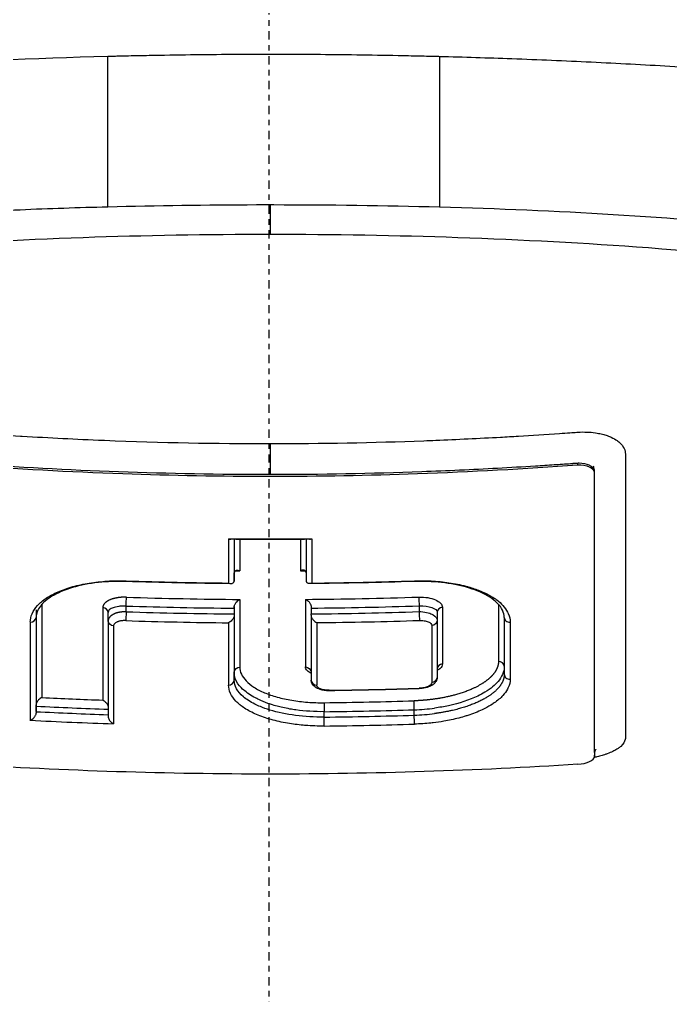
# Model space of a CAD drawing. Header units: millimetres. Extents: x 0 to 4378, y 0 to 2376.
# Drawn here: x 772.7 to 784.48, y 1539.32 to 1556.97 of the extents above; entities that cross this region are included whole.
import ezdxf

# ---------------------------------------------------------------- set-up
doc = ezdxf.new("R2010")
doc.units = ezdxf.units.MM
doc.header["$LTSCALE"] = 0.2
doc.linetypes.add('CENTER2', pattern=[1.125, 0.75, -0.125, 0.125, -0.125])
doc.layers.add('02_Center Line', color=1, linetype='CENTER2')

# ---------------------------------------------------------------- blocks, each defined once
blk = doc.blocks.new('Blk$A22R2-0W24F')
for p, q in [((0.023, 950.825), (0.022, 951.364)), ((-1.901, 947.069), (-1.901, 947.069)), ((-0.909, 947.049), (-0.909, 947.049)), ((5.578, 946.693), (5.578, 946.66)), ((-1.901, 946.513), (-1.901, 946.513)), ((-0.909, 946.494), (-0.909, 946.494)), ((0.948, 946.495), (0.948, 946.495)), ((5.878, 946.55), (5.878, 946.523)), ((-0.633, 944.561), (-0.633, 944.707)), ((-2.912, 943.992), (-2.912, 943.992)), ((-2.912, 943.838), (-2.912, 943.992)), ((-2.587, 944.004), (-2.587, 944.108)), ((-0.633, 944.068), (-0.633, 943.965)), ((0.758, 944.069), (0.758, 943.965)), ((2.712, 944.111), (2.712, 944.007)), ((3.037, 943.996), (3.037, 943.842)), ((-2.912, 943.838), (-2.912, 943.838)), ((-1.901, 943.825), (-1.901, 943.825)), ((-0.909, 943.808), (-0.909, 943.808)), ((1.94, 943.826), (1.94, 943.826)), ((-0.633, 942.767), (-0.633, 942.915)), ((3.037, 942.971), (3.037, 942.815)), ((2.941, 942.9), (2.941, 942.9)), ((4.251, 942.875), (4.251, 942.875)), ((-4.214, 942.198), (-4.214, 942.297)), ((0.948, 942.359), (0.948, 942.359)), ((2.623, 942.134), (2.623, 942.233)), ((0.995, 942.1), (0.995, 942.198)), ((0.948, 941.938), (0.948, 941.938)), ((5.88, 941.413), (5.88, 941.385)), ((5.88, 941.385), (5.88, 941.413))]:
    blk.add_line(p, q)
for centre, major_axis, ratio, start_param, end_param in [((-2.956, 971.048), (0.021, -45.288), 0.00067, 1.120242, 1.185982), ((-0.747, 1016.701), (-0.016, 82.251), 0.000044, 2.621604, 2.641578), ((0.012, 1011.588), (71.394, 0.022), 0.928188, 4.701668, 4.722732), ((-0.636, 1016.672), (-0.007, 82.117), 0.000087, 2.623968, 2.642798), ((-0.636, 1016.675), (-0.007, 81.921), 0.000087, 2.628261, 2.643538), ((-0.528, 1016.655), (-0.001, 81.799), 0.000117, 2.630442, 2.644811), ((0.559, 1016.658), (0.013, -81.802), 0.000059, 5.772023, 5.786389), ((0.666, 1016.676), (0.007, -82.122), 0.000086, 5.76554, 5.784369), ((0.776, 1016.706), (-0.001, -82.256), 0.000125, 5.76312, 5.783091), ((0.005, 1013.313), (73.954, 0.022), 0.927199, 4.719735, 4.720805), ((0.021, 1013.297), (74.104, 0.022), 0.928112, 4.676888, 4.701923), ((0.002, 1013.296), (74.104, 0.023), 0.928113, 4.722468, 4.747504), ((0.017, 1013.84), (75.101, 0.023), 0.926941, 4.67749, 4.704785), ((-0.531, 1016.053), (-0.003, 81.117), 0.000104, 2.65831, 2.6918), ((0.005, 1013.885), (75.149, 0.022), 0.926952, 4.720791, 4.748071), ((0.648, 1016.047), (-0.013, 81.109), 0.000064, 2.658324, 2.691818), ((-4.218, 1015.411), (-0.007, 80.439), 0.000087, 2.662148, 2.710787), ((-4.091, 1015.418), (0.014, 80.346), 0.000151, 2.662138, 2.709572), ((-2.992, 1015.637), (-0.012, -80.621), 0.00015, 5.804418, 5.85164), ((-2.588, 943.933), (0.0032, 0.0999), 0.01295, 0.785379, 2.659783), ((0.018, 1013.901), (75.297, 0.023), 0.927463, 4.677508, 4.70346), ((0.018, 1013.992), (-75.475, -0.023), 0.927855, 1.536002, 1.561893), ((-0.633, 944.189), (0, 0.135), 0.000428, 3.620475, 3.92724), ((-0.636, 1016.047), (-0.007, 81.21), 0.000087, 2.659545, 2.691808), ((0.004, 1013.938), (75.337, 0.023), 0.92746, 4.722114, 4.748054), ((0.758, 944.185), (0, 0.131), 0.000515, 2.333883, 2.64587), ((0.004, 1014.036), (75.523, 0.023), 0.927853, 4.722086, 4.747961), ((3.034, 1015.686), (0.007, -80.772), 0.000087, 5.804383, 5.832713), ((3.11, 1015.686), (0.027, -80.673), 0.000014, 5.804384, 5.832715), ((4.121, 1015.477), (0.028, -80.412), 0.000016, 5.803734, 5.832159), ((-4.344, 1015.372), (-0.027, 80.689), 0.000023, 2.661587, 2.711521), ((-4.218, 1015.387), (-0.007, 80.606), 0.000086, 2.661299, 2.70998), ((-2.915, 1015.674), (0.007, -80.967), 0.000087, 5.803698, 5.852256), ((0.019, 1014.046), (-75.665, -0.022), 0.928359, 1.536018, 1.560573), ((-0.743, 1016.038), (-0.013, 81.499), 0.000063, 2.660118, 2.690959), ((-0.633, 943.847), (0, 0.133), 0.000556, 0.49532, 0.804234), ((-0.636, 1016.044), (-0.007, 81.405), 0.000087, 2.658907, 2.690938), ((0.758, 943.848), (0, 0.133), 0.000518, 5.47927, 5.787399), ((0.755, 1016.036), (-0.007, 81.396), 0.000087, 2.658893, 2.690929), ((0.004, 1014.091), (75.713, 0.023), 0.928353, 4.723402, 4.747942), ((0.863, 1016.03), (0, 81.489), 0.000115, 2.660075, 2.69092), ((3.034, 1015.73), (0.007, -81.027), 0.000087, 5.803667, 5.831902), ((4.351, 943.903), (-0.1, 0), 0.886855, 0.000221, 1.627247), ((4.351, 943.903), (-0.1, 0), 0.886855, 6.282998, 6.283406), ((4.248, 1015.439), (0.007, -80.663), 0.000087, 5.802879, 5.831241), ((4.375, 1015.438), (-0.014, -80.762), 0.000154, 5.802875, 5.831238), ((-2.836, 1015.669), (0.024, -81.06), 0.000026, 5.803695, 5.853437), ((2.958, 1015.73), (-0.012, -81.126), 0.000157, 5.803665, 5.8319), ((4.351, 942.875), (-0.1, 0), 0.899601, 6.282987, 7.909126), ((0.006, 1015.209), (78.262, 0.024), 0.92806, 4.725892, 4.746718), ((1.084, 942.63), (-0.0007, 0.0538), 0.007279, 3.1416, 3.707697), ((1.084, 942.63), (-0.0007, 0.0538), 0.007279, 3.137068, 3.1416), ((2.712, 942.666), (-0.0019, 0.0536), 0.018702, 3.145343, 3.705065), ((0.039, 1016.175), (-79.623, -0.025), 0.927144, 1.518384, 1.532225), ((0.008, 1015.564), (-78.968, -0.024), 0.927082, 1.583004, 1.603591), ((0.039, 1016.196), (-79.789, -0.024), 0.927495, 1.517191, 1.53353), ((0.008, 1015.591), (-79.137, -0.024), 0.927495, 1.582996, 1.603575), ((2.619, 942.954), (-1.638, -0.061), 0.440155, 1.556907, 1.783573), ((0.038, 1016.283), (-80.099, -0.025), 0.928245, 1.516077, 1.534875), ((0.038, 1016.252), (-79.932, -0.023), 0.927776, 1.517302, 1.533613), ((0.008, 1015.663), (-79.293, -0.024), 0.927809, 1.582971, 1.603509), ((2.59, 942.748), (-1.548, -0.043), 0.397001, 1.581477, 1.822241), ((0.008, 1015.69), (-79.462, -0.024), 0.928215, 1.582963, 1.603494), ((5.58, 941.366), (-0.3, -0.023), 0.395354, 1.541057, 3.111853)]:
    blk.add_ellipse(centre, major_axis=major_axis, ratio=ratio, start_param=start_param, end_param=end_param)
for points, knots in [([(-31.264, 945.165), (-31.93, 945.875), (-32.252, 946.704), (-31.734, 947.657), (-31.699, 947.715), (-31.621, 947.836), (-31.58, 947.897), (-31.493, 948.015), (-31.447, 948.074), (-31.204, 948.365), (-30.96, 948.593), (-30.52, 948.93), (-30.36, 949.042), (-29.493, 949.605), (-28.6, 950.041), (-27.25, 950.555), (-26.972, 950.655), (-24.332, 951.558), (-21.296, 952.249), (-15.555, 953.131), (-13.178, 953.41), (-9.428, 953.726), (-8.152, 953.813), (-5.573, 953.956), (-4.248, 954.014), (-2.92, 954.048)], [1.087896, 1.087896, 1.087896, 1.087896, 1.428405, 1.428405, 1.450296, 1.450296, 1.471663, 1.471663, 1.492327, 1.492327, 1.574835, 1.574835, 1.616316, 1.616316, 1.784634, 1.784634, 1.826029, 1.826029, 2.164003, 2.164003, 2.373598, 2.373598, 2.479923, 2.479923, 2.586935, 2.586935, 2.586935, 2.586935]), ([(-2.92, 954.048), (-2.894, 954.049), (-2.863, 954.049), (-2.795, 954.051), (-2.764, 954.052), (-2.671, 954.054), (-2.608, 954.055), (-2.421, 954.06), (-2.297, 954.062), (-1.922, 954.069), (-1.672, 954.073), (-0.923, 954.083), (-0.421, 954.086), (0.582, 954.085), (1.083, 954.082), (1.833, 954.072), (2.083, 954.067), (2.457, 954.06), (2.582, 954.057), (2.769, 954.053), (2.831, 954.052), (2.925, 954.049), (2.956, 954.048), (3.023, 954.047), (3.055, 954.046), (3.08, 954.045)], [0.000006, 0.000006, 0.000006, 0.000006, 0.0077656, 0.0077656, 0.0144608, 0.0144608, 0.0278513, 0.0278513, 0.0546324, 0.0546324, 0.1081958, 0.1081958, 0.2151263, 0.2151263, 0.321952, 0.321952, 0.3753541, 0.3753541, 0.4020519, 0.4020519, 0.4154008, 0.4154008, 0.4220656, 0.4220656, 0.4297877, 0.4297877, 0.4297877, 0.4297877]), ([(3.08, 954.045), (3.518, 954.034), (3.954, 954.02), (4.387, 954.004), (4.869, 953.987), (5.347, 953.966), (5.823, 953.944), (6.3, 953.921), (6.775, 953.896), (7.245, 953.868), (7.717, 953.841), (8.186, 953.811), (8.652, 953.779), (9.583, 953.716), (10.502, 953.643), (11.407, 953.561), (12.157, 953.494), (12.899, 953.42), (13.63, 953.339), (13.777, 953.323), (13.922, 953.307), (14.067, 953.29), (14.94, 953.191), (15.789, 953.083), (16.614, 952.967), (17.444, 952.851), (18.249, 952.728), (19.028, 952.596), (19.808, 952.464), (20.563, 952.325), (21.29, 952.178), (21.727, 952.09), (22.153, 951.999), (22.57, 951.905), (22.846, 951.843), (23.116, 951.78), (23.381, 951.716), (24.05, 951.554), (24.684, 951.386), (25.282, 951.213), (25.883, 951.038), (26.448, 950.857), (26.976, 950.671), (27.504, 950.485), (27.995, 950.293), (28.448, 950.096), (28.599, 950.03), (28.745, 949.964), (28.888, 949.897), (29.605, 949.559), (30.197, 949.211), (30.669, 948.857), (30.956, 948.642), (31.198, 948.424), (31.394, 948.204), (31.444, 948.148), (31.49, 948.093), (31.534, 948.038), (31.545, 948.024), (31.555, 948.01), (31.566, 947.996), (31.577, 947.982), (31.587, 947.968), (31.597, 947.954), (31.618, 947.927), (31.638, 947.899), (31.657, 947.871), (31.676, 947.843), (31.695, 947.815), (31.713, 947.787), (31.731, 947.759), (31.748, 947.731), (31.765, 947.703), (31.781, 947.675), (31.797, 947.647), (31.813, 947.619), (31.828, 947.591), (31.842, 947.563), (31.855, 947.534)], [0, 0, 0, 0, 0.0296065, 0.0296065, 0.0296065, 0.0625552, 0.0625552, 0.0625552, 0.0956223, 0.0956223, 0.0956223, 0.1287583, 0.1287583, 0.1287583, 0.1950345, 0.1950345, 0.1950345, 0.25, 0.25, 0.25, 0.2609996, 0.2609996, 0.2609996, 0.3271356, 0.3271356, 0.3271356, 0.3936018, 0.3936018, 0.3936018, 0.4600955, 0.4600955, 0.4600955, 0.5, 0.5, 0.5, 0.5264171, 0.5264171, 0.5264171, 0.593228, 0.593228, 0.593228, 0.6604161, 0.6604161, 0.6604161, 0.7276097, 0.7276097, 0.7276097, 0.75, 0.75, 0.75, 0.8628411, 0.8628411, 0.8628411, 0.9313886, 0.9313886, 0.9313886, 0.9485533, 0.9485533, 0.9485533, 0.9528443, 0.9528443, 0.9528443, 0.957135, 0.957135, 0.957135, 0.9657149, 0.9657149, 0.9657149, 0.9742923, 0.9742923, 0.9742923, 0.9828662, 0.9828662, 0.9828662, 0.9914358, 0.9914358, 0.9914358, 0.999992, 0.999992, 0.999992, 0.999992]), ([(-20.562, 937.393), (-21.148, 937.581), (-21.706, 937.777), (-22.753, 938.183), (-23.245, 938.394), (-24.619, 939.044), (-25.4, 939.502), (-26.454, 940.294), (-26.81, 940.618), (-27.173, 941.036), (-27.245, 941.126), (-27.344, 941.258), (-27.377, 941.303), (-27.558, 941.566), (-27.677, 941.786), (-27.814, 942.123), (-27.855, 942.243), (-27.919, 942.495), (-27.942, 942.625), (-27.968, 942.891), (-27.971, 943.027), (-27.954, 943.304), (-27.934, 943.443), (-27.872, 943.72), (-27.83, 943.858), (-27.564, 944.558), (-27.169, 945.105), (-26.47, 945.76), (-26.326, 945.885), (-25.853, 946.266), (-25.493, 946.519), (-24.691, 947.012), (-24.25, 947.253), (-23.534, 947.602), (-23.289, 947.715), (-22.782, 947.937), (-22.52, 948.046), (-21.984, 948.258), (-21.706, 948.363), (-21.132, 948.568), (-20.83, 948.671), (-20.39, 948.813), (-20.247, 948.859), (-17.837, 949.605), (-15.176, 950.176), (-11.882, 950.639), (-11.513, 950.688), (-10.487, 950.816), (-9.823, 950.889), (-8.146, 951.052), (-7.119, 951.132), (-5.556, 951.225), (-5.032, 951.251), (-3.979, 951.296), (-3.451, 951.313), (-2.919, 951.327)], [0.00002, 0.00002, 0.00002, 0.00002, 0.259158, 0.259158, 0.518708, 0.518708, 1.038075, 1.038075, 1.384705, 1.384705, 1.477831, 1.477831, 1.526561, 1.526561, 1.759973, 1.759973, 1.890971, 1.890971, 2.029156, 2.029156, 2.171186, 2.171186, 2.316283, 2.316283, 2.460898, 2.460898, 3.049329, 3.049329, 3.189055, 3.189055, 3.478614, 3.478614, 3.769885, 3.769885, 3.913253, 3.913253, 4.056001, 4.056001, 4.19686, 4.19686, 4.341119, 4.341119, 4.411312, 4.411312, 5.498875, 5.498875, 5.634552, 5.634552, 5.872375, 5.872375, 6.229939, 6.229939, 6.408513, 6.408513, 6.587137, 6.587137, 6.587137, 6.587137]), ([(-2.919, 951.327), (-2.027, 951.35), (-1.128, 951.362), (-0.231, 951.364), (-0.146, 951.364), (-0.062, 951.364), (0.022, 951.364)], [0.0000006, 0.0000006, 0.0000006, 0.0000006, 0.914072, 0.914072, 0.914072, 1, 1, 1, 1]), ([(0.022, 951.364), (0.042, 951.364), (0.062, 951.364), (0.081, 951.364), (1.083, 951.364), (2.085, 951.351), (3.081, 951.324)], [0, 0, 0, 0, 0.0191249, 0.0191249, 0.0191249, 0.9999979, 0.9999979, 0.9999979, 0.9999979]), ([(3.081, 951.324), (4.139, 951.296), (5.186, 951.251), (7.258, 951.125), (8.279, 951.045), (9.946, 950.881), (10.606, 950.808), (11.625, 950.68), (11.992, 950.631), (15.265, 950.167), (17.909, 949.598), (20.305, 948.854), (20.447, 948.809), (20.885, 948.667), (21.189, 948.563), (21.765, 948.357), (22.044, 948.252), (22.578, 948.04), (22.839, 947.931), (23.346, 947.708), (23.591, 947.595), (24.305, 947.246), (24.746, 947.004), (25.545, 946.51), (25.905, 946.258), (26.376, 945.876), (26.52, 945.751), (27.215, 945.095), (27.608, 944.547), (27.87, 943.848), (27.911, 943.709), (27.971, 943.433), (27.991, 943.293), (28.006, 943.017), (28.002, 942.88), (27.975, 942.615), (27.951, 942.486), (27.902, 942.297), (27.884, 942.236), (27.824, 942.058), (27.775, 941.94), (27.668, 941.718), (27.611, 941.614), (27.311, 941.131), (26.985, 940.755), (26.254, 940.109), (25.892, 939.838), (24.871, 939.176), (24.152, 938.793), (22.926, 938.246), (22.494, 938.069), (21.583, 937.725), (21.103, 937.558), (20.601, 937.397)], [0.000005, 0.000005, 0.000005, 0.000005, 0.319511, 0.319511, 0.639479, 0.639479, 0.852403, 0.852403, 0.973891, 0.973891, 1.947625, 1.947625, 2.010365, 2.010365, 2.139691, 2.139691, 2.265575, 2.265575, 2.393345, 2.393345, 2.521559, 2.521559, 2.781941, 2.781941, 3.041001, 3.041001, 3.166048, 3.166048, 3.692233, 3.692233, 3.821507, 3.821507, 3.951206, 3.951206, 4.07808, 4.07808, 4.201324, 4.201324, 4.258471, 4.258471, 4.368502, 4.368502, 4.468635, 4.468635, 4.831764, 4.831764, 5.102761, 5.102761, 5.508805, 5.508805, 5.711646, 5.711646, 5.914059, 5.914059, 5.914059, 5.914059]), ([(0.023, 950.825), (-1.115, 950.825), (-2.262, 950.805), (-4.52, 950.727), (-5.674, 950.665), (-8.113, 950.483), (-9.391, 950.355), (-13.438, 949.839), (-16.02, 949.329), (-20.755, 947.98), (-22.778, 947.122), (-25.5, 945.305), (-26.454, 944.257), (-26.692, 942.586), (-26.612, 942.089), (-26.017, 940.853), (-25.31, 940.128), (-22.906, 938.537), (-21.296, 937.909), (-20.233, 937.534)], [-3.557548, -3.557548, -3.557548, -3.557548, -3.349945, -3.349945, -3.131371, -3.131371, -2.88131, -2.88131, -2.314192, -2.314192, -1.681115, -1.681115, -1.111984, -1.111984, -0.864569, -0.864569, -0.492008, -0.492008, -0.000015, -0.000015, -0.000015, -0.000015]), ([(20.273, 937.538), (21.335, 937.913), (22.942, 938.54), (25.344, 940.131), (26.051, 940.854), (26.647, 942.09), (26.727, 942.586), (26.492, 944.256), (25.541, 945.304), (22.82, 947.121), (20.799, 947.979), (16.066, 949.329), (13.485, 949.839), (9.438, 950.356), (8.16, 950.483), (5.722, 950.666), (4.568, 950.727), (2.309, 950.805), (1.161, 950.825), (0.023, 950.825)], [-5.847616, -5.847616, -5.847616, -5.847616, -5.038817, -5.038817, -4.426364, -4.426364, -4.019655, -4.019655, -3.083823, -3.083823, -2.043533, -2.043533, -1.111663, -1.111663, -0.700523, -0.700523, -0.341482, -0.341482, 0, 0, 0, 0]), ([(-5.947, 947.223), (-5.889, 947.234), (-5.831, 947.242), (-5.772, 947.247), (-5.73, 947.251), (-5.665, 947.253), (-5.624, 947.252), (-5.608, 947.252), (-5.596, 947.252), (-5.59, 947.251), (-5.569, 947.251), (-5.527, 947.248), (-5.465, 947.244), (-5.412, 947.24), (-5.315, 947.233), (-5.248, 947.228), (-5.237, 947.228), (-5.226, 947.227), (-5.217, 947.226), (-4.974, 947.21), (-4.744, 947.195), (-4.497, 947.18), (-4.488, 947.18), (-4.479, 947.179), (-4.47, 947.179), (-3.964, 947.149), (-3.502, 947.126), (-2.994, 947.105), (-2.988, 947.105), (-2.982, 947.104), (-2.976, 947.104), (-1.944, 947.063), (-0.967, 947.043), (0.017, 947.044)], [0, 0, 0, 0, 0.03125, 0.03125, 0.03125, 0.053883, 0.053883, 0.053883, 0.0625, 0.0625, 0.0625, 0.09375, 0.09375, 0.09375, 0.120399, 0.120399, 0.120399, 0.125, 0.125, 0.125, 0.245614, 0.245614, 0.245614, 0.25, 0.25, 0.25, 0.497095, 0.497095, 0.497095, 0.5, 0.5, 0.5, 1, 1, 1, 1]), ([(0.017, 947.044), (0.933, 947.044), (1.89, 947.062), (2.794, 947.096), (2.866, 947.099), (2.938, 947.102), (3.011, 947.105), (3.397, 947.121), (3.798, 947.14), (4.181, 947.161), (4.29, 947.167), (4.398, 947.173), (4.506, 947.18), (4.751, 947.195), (4.997, 947.21), (5.252, 947.228), (5.314, 947.232), (5.376, 947.236), (5.439, 947.241), (5.481, 947.243), (5.524, 947.247), (5.566, 947.25), (5.586, 947.251), (5.606, 947.252), (5.625, 947.253), (5.735, 947.257), (5.839, 947.25), (5.934, 947.234), (5.95, 947.231), (5.966, 947.228), (5.982, 947.224)], [0, 0, 0, 0, 0.0625, 0.0625, 0.0625, 0.0674467, 0.0674467, 0.0674467, 0.09375, 0.09375, 0.09375, 0.1011986, 0.1011986, 0.1011986, 0.1181477, 0.1181477, 0.1181477, 0.1222453, 0.1222453, 0.1222453, 0.125, 0.125, 0.125, 0.1262746, 0.1262746, 0.1262746, 0.133446, 0.133446, 0.133446, 0.1346715, 0.1346715, 0.1346715, 0.1346715]), ([(5.982, 947.224), (5.982, 947.224), (5.982, 947.224), (5.982, 947.224), (5.997, 947.221), (6.013, 947.217), (6.028, 947.214), (6.043, 947.21), (6.057, 947.206), (6.072, 947.201), (6.101, 947.193), (6.128, 947.183), (6.154, 947.173), (6.166, 947.168), (6.176, 947.163), (6.187, 947.158), (6.226, 947.141), (6.261, 947.12), (6.292, 947.098), (6.312, 947.084), (6.33, 947.07), (6.346, 947.054), (6.357, 947.044), (6.366, 947.034), (6.375, 947.024), (6.379, 947.018), (6.384, 947.013), (6.388, 947.007), (6.411, 946.975), (6.429, 946.936), (6.436, 946.903), (6.438, 946.894), (6.439, 946.886), (6.44, 946.879)], [0.13467149, 0.13467149, 0.13467149, 0.13467149, 0.13467577, 0.13467577, 0.13467577, 0.13590742, 0.13590742, 0.13590742, 0.13713858, 0.13713858, 0.13713858, 0.13959007, 0.13959007, 0.13959007, 0.140625, 0.140625, 0.140625, 0.14441188, 0.14441188, 0.14441188, 0.14682819, 0.14682819, 0.14682819, 0.1484375, 0.1484375, 0.1484375, 0.1492622, 0.1492622, 0.1492622, 0.15366753, 0.15366753, 0.15366753, 0.15478892, 0.15478892, 0.15478892, 0.15478892]), ([(6.44, 946.879), (6.441, 946.87), (6.441, 946.861), (6.441, 946.855), (6.442, 946.84), (6.441, 946.818), (6.441, 946.793), (6.442, 946.758), (6.441, 946.717), (6.441, 946.683), (6.441, 946.681), (6.441, 946.679), (6.441, 946.677), (6.441, 946.619), (6.441, 946.559), (6.441, 946.501), (6.441, 946.489), (6.441, 946.477), (6.441, 946.465), (6.441, 946.361), (6.441, 946.249), (6.441, 946.153), (6.442, 945.977), (6.442, 945.796), (6.442, 945.612), (6.442, 945.574), (6.442, 945.535), (6.442, 945.496), (6.442, 945.384), (6.442, 945.271), (6.442, 945.156), (6.442, 945.042), (6.442, 944.906), (6.442, 944.809), (6.442, 944.76), (6.442, 944.711), (6.442, 944.662), (6.442, 944.445), (6.442, 944.225), (6.442, 944), (6.442, 943.871), (6.442, 943.741), (6.442, 943.611), (6.442, 943.525), (6.442, 943.439), (6.442, 943.353), (6.442, 943.231), (6.442, 943.109), (6.442, 942.986), (6.442, 942.901), (6.442, 942.815), (6.443, 942.729), (6.443, 942.709), (6.443, 942.689), (6.443, 942.67), (6.443, 942.564), (6.443, 942.444), (6.443, 942.351), (6.443, 942.277), (6.443, 942.203), (6.443, 942.129), (6.443, 942.031), (6.443, 941.933), (6.443, 941.837), (6.443, 941.821), (6.443, 941.804), (6.443, 941.788), (6.443, 941.781), (6.443, 941.773), (6.443, 941.766), (6.443, 941.754), (6.443, 941.742), (6.443, 941.73), (6.443, 941.718), (6.442, 941.706), (6.439, 941.694), (6.429, 941.653), (6.402, 941.611), (6.358, 941.571), (6.35, 941.565), (6.343, 941.558), (6.334, 941.552)], [0.1547889, 0.1547889, 0.1547889, 0.1547889, 0.15625, 0.15625, 0.15625, 0.1593979, 0.1593979, 0.1593979, 0.1637965, 0.1637965, 0.1637965, 0.1640625, 0.1640625, 0.1640625, 0.171875, 0.171875, 0.171875, 0.1734917, 0.1734917, 0.1734917, 0.1875, 0.1875, 0.1875, 0.213324, 0.213324, 0.213324, 0.21875, 0.21875, 0.21875, 0.234375, 0.234375, 0.234375, 0.25, 0.25, 0.25, 0.2579257, 0.2579257, 0.2579257, 0.2926672, 0.2926672, 0.2926672, 0.3125, 0.3125, 0.3125, 0.3255033, 0.3255033, 0.3255033, 0.34375, 0.34375, 0.34375, 0.3564771, 0.3564771, 0.3564771, 0.359375, 0.359375, 0.359375, 0.375, 0.375, 0.375, 0.3873006, 0.3873006, 0.3873006, 0.40346, 0.40346, 0.40346, 0.40625, 0.40625, 0.40625, 0.4075224, 0.4075224, 0.4075224, 0.409563, 0.409563, 0.409563, 0.4116065, 0.4116065, 0.4116065, 0.4185939, 0.4185939, 0.4185939, 0.4197379, 0.4197379, 0.4197379, 0.4197379]), ([(-5.543, 946.658), (-4.579, 946.589), (-3.614, 946.537), (-1.758, 946.471), (-0.872, 946.455), (0.908, 946.455), (1.794, 946.471), (3.649, 946.538), (4.615, 946.591), (5.578, 946.66)], [-1.113248, -1.113248, -1.113248, -1.113248, -0.82321, -0.82321, -0.556619, -0.556619, -0.289996, -0.289996, 0, 0, 0, 0]), ([(-5.462, 946.686), (-4.55, 946.622), (-3.638, 946.572), (-1.811, 946.506), (-0.897, 946.489), (0.018, 946.489)], [0, 0, 0, 0, 0.5, 0.5, 1, 1, 1, 1]), ([(0.018, 946.489), (0.932, 946.489), (1.846, 946.506), (2.759, 946.54), (3.216, 946.556), (3.673, 946.577), (4.129, 946.602), (4.357, 946.614), (4.585, 946.628), (4.813, 946.642), (4.87, 946.646), (4.927, 946.649), (4.984, 946.653), (5.041, 946.657), (5.098, 946.66), (5.155, 946.664), (5.253, 946.671), (5.35, 946.677), (5.448, 946.684), (5.462, 946.685), (5.475, 946.686), (5.489, 946.687)], [0.0000001, 0.0000001, 0.0000001, 0.0000001, 0.492771, 0.492771, 0.492771, 0.7391565, 0.7391565, 0.7391565, 0.8623493, 0.8623493, 0.8623493, 0.8931475, 0.8931475, 0.8931475, 0.9239457, 0.9239457, 0.9239457, 0.9766944, 0.9766944, 0.9766944, 0.9841395, 0.9841395, 0.9841395, 0.9841395]), ([(5.489, 946.687), (5.492, 946.687), (5.494, 946.687), (5.497, 946.688), (5.513, 946.689), (5.53, 946.69), (5.547, 946.691), (5.557, 946.692), (5.568, 946.693), (5.578, 946.693)], [0.98413947, 0.98413947, 0.98413947, 0.98413947, 0.98554205, 0.98554205, 0.98554205, 0.99438973, 0.99438973, 0.99438973, 0.99999998, 0.99999998, 0.99999998, 0.99999998]), ([(5.578, 946.693), (5.587, 946.694), (5.596, 946.694), (5.604, 946.694), (5.67, 946.694), (5.736, 946.679), (5.782, 946.658), (5.838, 946.632), (5.878, 946.591), (5.878, 946.55)], [0, 0, 0, 0, 0.0564556, 0.0564556, 0.0564556, 0.4856693, 0.4856693, 0.4856693, 0.9999985, 0.9999985, 0.9999985, 0.9999985]), ([(5.578, 946.66), (5.658, 946.665), (5.732, 946.652), (5.788, 946.626), (5.843, 946.601), (5.878, 946.565), (5.878, 946.523)], [0, 0, 0, 0, 0.500515, 0.500515, 0.500515, 1, 1, 1, 1]), ([(5.861, 946.638), (5.861, 946.638), (5.861, 946.638), (5.861, 946.636), (5.861, 946.635), (5.862, 946.631), (5.862, 946.629), (5.863, 946.62), (5.864, 946.614), (5.868, 946.597), (5.871, 946.587), (5.874, 946.576)], [0.90296457, 0.90296457, 0.90296457, 0.90296457, 0.90375114, 0.90375114, 0.90472695, 0.90472695, 0.90620148, 0.90620148, 0.90887755, 0.90887755, 0.91339289, 0.91339289, 0.91339289, 0.91339289]), ([(5.878, 946.523), (5.879, 945.553), (5.879, 944.64), (5.879, 942.925), (5.879, 942.126), (5.88, 941.385)], [-1.119708, -1.119708, -1.119708, -1.119708, -0.559623, -0.559623, -0.000001, -0.000001, -0.000001, -0.000001]), ([(-0.734, 945.325), (-0.732, 945.324), (-0.73, 945.323), (-0.72, 945.318), (-0.711, 945.316), (-0.699, 945.314), (-0.695, 945.314), (-0.691, 945.314)], [-0.000875175, -0.000875175, -0.000875175, -0.000875175, 0, 0, 0.003670772, 0.003670772, 0.005580966, 0.005580966, 0.005580966, 0.005580966]), ([(0.727, 945.314), (0.739, 945.314), (0.751, 945.317), (0.766, 945.323), (0.768, 945.324), (0.77, 945.325)], [0.009344369, 0.009344369, 0.009344369, 0.009344369, 0.014404027, 0.014404027, 0.015176857, 0.015176857, 0.015176857, 0.015176857]), ([(-0.628, 944.728), (-0.629, 944.724), (-0.631, 944.721), (-0.633, 944.714), (-0.633, 944.71), (-0.633, 944.707)], [-0.003051764, -0.003051764, -0.003051764, -0.003051764, -0.001475328, -0.001475328, -0.000001276, -0.000001276, -0.000001276, -0.000001276]), ([(-0.628, 944.728), (-0.623, 944.735), (-0.618, 944.741), (-0.605, 944.75), (-0.597, 944.752), (-0.581, 944.755), (-0.573, 944.756), (-0.556, 944.754), (-0.548, 944.751), (-0.537, 944.747), (-0.535, 944.746), (-0.533, 944.745)], [0.00000446, 0.00000446, 0.00000446, 0.00000446, 0.00315582, 0.00315582, 0.00647054, 0.00647054, 0.00967903, 0.00967903, 0.01290135, 0.01290135, 0.01364303, 0.01364303, 0.01364303, 0.01364303]), ([(0.663, 944.729), (0.661, 944.731), (0.659, 944.734), (0.65, 944.745), (0.641, 944.751), (0.622, 944.757), (0.613, 944.758), (0.594, 944.756), (0.585, 944.753), (0.573, 944.748), (0.571, 944.746), (0.568, 944.745)], [-0.01552143, -0.01552143, -0.01552143, -0.01552143, -0.01394941, -0.01394941, -0.00870943, -0.00870943, -0.00449248, -0.00449248, 0, 0, 0.00105534, 0.00105534, 0.00105534, 0.00105534]), ([(0.669, 944.708), (0.669, 944.711), (0.668, 944.714), (0.666, 944.721), (0.665, 944.725), (0.663, 944.729)], [-0.003140356, -0.003140356, -0.003140356, -0.003140356, -0.001782606, -0.001782606, -0.000132438, -0.000132438, -0.000132438, -0.000132438]), ([(-4.32, 943.813), (-4.32, 943.866), (-4.31, 943.918), (-4.288, 943.969), (-4.266, 944.02), (-4.233, 944.069), (-4.19, 944.117), (-4.146, 944.164), (-4.093, 944.209), (-4.031, 944.251), (-3.968, 944.292), (-3.895, 944.331), (-3.815, 944.366), (-3.735, 944.4), (-3.648, 944.431), (-3.553, 944.458), (-3.459, 944.484), (-3.358, 944.505), (-3.253, 944.522), (-3.148, 944.539), (-3.039, 944.551), (-2.928, 944.558), (-2.816, 944.565), (-2.703, 944.566), (-2.589, 944.562)], [0, 0, 0, 0, 0.125, 0.125, 0.125, 0.25, 0.25, 0.25, 0.375, 0.375, 0.375, 0.499999, 0.499999, 0.499999, 0.625, 0.625, 0.625, 0.75, 0.75, 0.75, 0.875, 0.875, 0.875, 1, 1, 1, 1]), ([(-2.589, 944.552), (-2.757, 944.557), (-2.928, 944.55), (-3.255, 944.514), (-3.416, 944.482), (-3.702, 944.399), (-3.829, 944.344), (-4.02, 944.229), (-4.091, 944.168), (-4.189, 944.04), (-4.215, 943.972), (-4.215, 943.902)], [0.0000037, 0.0000037, 0.0000037, 0.0000037, 0.0505874, 0.0505874, 0.1033105, 0.1033105, 0.1569185, 0.1569185, 0.2068617, 0.2068617, 0.2614581, 0.2614581, 0.2614581, 0.2614581]), ([(-0.734, 944.523), (-0.732, 944.522), (-0.73, 944.521), (-0.718, 944.516), (-0.708, 944.513), (-0.689, 944.512), (-0.68, 944.513), (-0.665, 944.517), (-0.658, 944.52), (-0.648, 944.528), (-0.643, 944.533), (-0.64, 944.539)], [-0.00093187, -0.00093187, -0.00093187, -0.00093187, 0, 0, 0.00436612, 0.00436612, 0.00867322, 0.00867322, 0.01202355, 0.01202355, 0.01490186, 0.01490186, 0.01490186, 0.01490186]), ([(-0.64, 944.539), (-0.638, 944.543), (-0.636, 944.547), (-0.634, 944.554), (-0.633, 944.557), (-0.633, 944.561)], [0.000120329, 0.000120329, 0.000120329, 0.000120329, 0.001765657, 0.001765657, 0.003236737, 0.003236737, 0.003236737, 0.003236737]), ([(0.669, 944.561), (0.669, 944.557), (0.67, 944.554), (0.672, 944.547), (0.674, 944.543), (0.676, 944.539)], [0.000001277, 0.000001277, 0.000001277, 0.000001277, 0.001472911, 0.001472911, 0.003117711, 0.003117711, 0.003117711, 0.003117711]), ([(0.77, 944.523), (0.768, 944.522), (0.766, 944.521), (0.752, 944.515), (0.739, 944.513), (0.717, 944.513), (0.706, 944.515), (0.692, 944.522), (0.688, 944.525), (0.681, 944.531), (0.678, 944.535), (0.676, 944.539)], [-0.01576575, -0.01576575, -0.01576575, -0.01576575, -0.0149023, -0.0149023, -0.00948324, -0.00948324, -0.00441114, -0.00441114, -0.00209553, -0.00209553, -0.00007679, -0.00007679, -0.00007679, -0.00007679]), ([(2.625, 944.563), (2.71, 944.566), (2.794, 944.566), (2.878, 944.563), (2.907, 944.562), (2.935, 944.56), (2.964, 944.559), (3.021, 944.555), (3.077, 944.55), (3.133, 944.544), (3.186, 944.539), (3.238, 944.531), (3.289, 944.523), (3.394, 944.506), (3.495, 944.485), (3.589, 944.459), (3.594, 944.457), (3.599, 944.456), (3.604, 944.454), (3.676, 944.434), (3.744, 944.41), (3.808, 944.385), (3.823, 944.379), (3.837, 944.373), (3.851, 944.367), (3.891, 944.349), (3.928, 944.332), (3.964, 944.313), (4, 944.293), (4.035, 944.273), (4.067, 944.252), (4.083, 944.241), (4.099, 944.229), (4.115, 944.218), (4.157, 944.186), (4.194, 944.152), (4.226, 944.118), (4.261, 944.08), (4.289, 944.04), (4.31, 943.999), (4.315, 943.99), (4.32, 943.98), (4.324, 943.97), (4.346, 943.919), (4.357, 943.867), (4.357, 943.814)], [0, 0, 0, 0, 0.093194, 0.093194, 0.093194, 0.125, 0.125, 0.125, 0.189042, 0.189042, 0.189042, 0.25, 0.25, 0.25, 0.375001, 0.375001, 0.375001, 0.38152, 0.38152, 0.38152, 0.477845, 0.477845, 0.477845, 0.5, 0.5, 0.5, 0.56152, 0.56152, 0.56152, 0.625001, 0.625001, 0.625001, 0.658058, 0.658058, 0.658058, 0.75, 0.75, 0.75, 0.850773, 0.850773, 0.850773, 0.875, 0.875, 0.875, 1, 1, 1, 1]), ([(4.251, 943.903), (4.251, 943.987), (4.212, 944.075), (4.051, 944.234), (3.942, 944.304), (3.693, 944.412), (3.558, 944.454), (3.262, 944.518), (3.096, 944.539), (2.828, 944.553), (2.726, 944.554), (2.625, 944.55)], [0, 0, 0, 0, 0.070752, 0.070752, 0.1293102, 0.1293102, 0.1794066, 0.1794066, 0.2307917, 0.2307917, 0.2612532, 0.2612532, 0.2612532, 0.2612532]), ([(-0.633, 944.093), (-0.633, 944.099), (-0.632, 944.106), (-0.628, 944.119), (-0.626, 944.126), (-0.616, 944.148), (-0.606, 944.162), (-0.586, 944.187), (-0.575, 944.198), (-0.551, 944.218), (-0.54, 944.224), (-0.532, 944.227)], [0.00005399, 0.00005399, 0.00005399, 0.00005399, 0.00205261, 0.00205261, 0.00430952, 0.00430952, 0.00906863, 0.00906863, 0.01302984, 0.01302984, 0.01836274, 0.01836274, 0.01836274, 0.01836274]), ([(0.657, 944.228), (0.657, 944.228), (0.658, 944.228), (0.666, 944.225), (0.679, 944.219), (0.704, 944.201), (0.714, 944.192), (0.734, 944.168), (0.743, 944.153), (0.753, 944.127), (0.756, 944.115), (0.758, 944.101), (0.758, 944.098), (0.758, 944.094)], [-0.00010774, -0.00010774, -0.00010774, -0.00010774, 0, 0, 0.00301016, 0.00301016, 0.00518551, 0.00518551, 0.0079686, 0.0079686, 0.01017461, 0.01017461, 0.01088966, 0.01088966, 0.01088966, 0.01088966]), ([(2.707, 944.27), (2.763, 944.272), (2.819, 944.268), (2.87, 944.259), (2.971, 944.241), (3.054, 944.205), (3.099, 944.159), (3.121, 944.136), (3.133, 944.111), (3.133, 944.085)], [0, 0, 0, 0, 0.250033, 0.250033, 0.250033, 0.75, 0.75, 0.75, 1, 1, 1, 1]), ([(-2.587, 944.108), (-2.607, 944.108), (-2.63, 944.108), (-2.654, 944.107), (-2.675, 944.106), (-2.697, 944.105), (-2.717, 944.102), (-2.765, 944.095), (-2.801, 944.084), (-2.819, 944.078), (-2.821, 944.077), (-2.822, 944.077), (-2.824, 944.076), (-2.844, 944.068), (-2.871, 944.056), (-2.891, 944.037), (-2.903, 944.025), (-2.912, 944.01), (-2.912, 943.992)], [0, 0, 0, 0, 0.1204224, 0.1204224, 0.1204224, 0.2334986, 0.2334986, 0.2334986, 0.5, 0.5, 0.5, 0.524836, 0.524836, 0.524836, 0.8181159, 0.8181159, 0.8181159, 0.999948, 0.999948, 0.999948, 0.999948]), ([(2.712, 944.007), (2.797, 944.009), (2.908, 943.98), (2.942, 943.962), (2.973, 943.947), (3.023, 943.916), (3.035, 943.862), (3.036, 943.855), (3.037, 943.849), (3.037, 943.842)], [0, 0, 0, 0, 0.4992992, 0.4992992, 0.4992992, 0.9482076, 0.9482076, 0.9482076, 1, 1, 1, 1]), ([(-2.591, 943.844), (-2.606, 943.845), (-2.618, 943.845), (-2.629, 943.844), (-2.633, 943.844), (-2.637, 943.844), (-2.641, 943.844), (-2.651, 943.843), (-2.66, 943.842), (-2.668, 943.841), (-2.671, 943.841), (-2.673, 943.84), (-2.676, 943.84), (-2.686, 943.838), (-2.694, 943.837), (-2.702, 943.835), (-2.709, 943.833), (-2.716, 943.831), (-2.723, 943.83), (-2.729, 943.828), (-2.735, 943.826), (-2.74, 943.824), (-2.745, 943.822), (-2.75, 943.82), (-2.755, 943.818), (-2.764, 943.813), (-2.772, 943.809), (-2.779, 943.805), (-2.785, 943.801), (-2.79, 943.797), (-2.794, 943.793), (-2.81, 943.779), (-2.816, 943.765), (-2.816, 943.749)], [0, 0, 0, 0, 0.046422, 0.046422, 0.046422, 0.063135, 0.063135, 0.063135, 0.11053, 0.11053, 0.11053, 0.12627, 0.12627, 0.12627, 0.18889, 0.18889, 0.18889, 0.251509, 0.251509, 0.251509, 0.313558, 0.313558, 0.313558, 0.37668, 0.37668, 0.37668, 0.501837, 0.501837, 0.501837, 0.609274, 0.609274, 0.609274, 1, 1, 1, 1]), ([(-0.633, 943.94), (-0.633, 943.933), (-0.634, 943.926), (-0.639, 943.911), (-0.642, 943.903), (-0.654, 943.88), (-0.665, 943.864), (-0.686, 943.84), (-0.695, 943.831), (-0.714, 943.816), (-0.724, 943.81), (-0.734, 943.806)], [-0.01932859, -0.01932859, -0.01932859, -0.01932859, -0.01686752, -0.01686752, -0.01403596, -0.01403596, -0.0080494, -0.0080494, -0.00399872, -0.00399872, 0, 0, 0, 0]), ([(0.758, 943.941), (0.758, 943.937), (0.758, 943.934), (0.76, 943.922), (0.763, 943.912), (0.775, 943.886), (0.786, 943.87), (0.808, 943.844), (0.818, 943.835), (0.839, 943.817), (0.85, 943.811), (0.859, 943.807)], [0, 0, 0, 0, 0.00105443, 0.00105443, 0.00390422, 0.00390422, 0.00841748, 0.00841748, 0.01167124, 0.01167124, 0.01536804, 0.01536804, 0.01536804, 0.01536804]), ([(2.717, 943.848), (2.746, 943.849), (2.775, 943.847), (2.802, 943.843), (2.829, 943.839), (2.854, 943.832), (2.875, 943.824), (2.896, 943.815), (2.913, 943.804), (2.924, 943.792), (2.935, 943.78), (2.941, 943.767), (2.941, 943.753)], [0, 0, 0, 0, 0.25, 0.25, 0.25, 0.5, 0.5, 0.5, 0.75, 0.75, 0.75, 1, 1, 1, 1]), ([(0.995, 942.198), (0.821, 942.196), (0.649, 942.207), (0.484, 942.229), (0.447, 942.235), (0.41, 942.24), (0.374, 942.246), (0.33, 942.254), (0.286, 942.263), (0.244, 942.272), (0.167, 942.29), (0.123, 942.3), (0.023, 942.332), (-0.039, 942.353), (-0.098, 942.375), (-0.153, 942.399), (-0.187, 942.414), (-0.219, 942.429), (-0.249, 942.445), (-0.289, 942.467), (-0.327, 942.489), (-0.362, 942.513), (-0.397, 942.537), (-0.446, 942.576), (-0.458, 942.588), (-0.509, 942.633), (-0.633, 942.737), (-0.633, 942.915)], [0, 0, 0, 0, 0.25, 0.25, 0.25, 0.305767, 0.305767, 0.305767, 0.375, 0.375, 0.375, 0.5, 0.5, 0.5, 0.578177, 0.578177, 0.578177, 0.625, 0.625, 0.625, 0.6875, 0.6875, 0.6875, 0.75, 0.75, 0.75, 1, 1, 1, 1]), ([(-0.532, 943.005), (-0.532, 942.962), (-0.523, 942.918), (-0.503, 942.876), (-0.484, 942.834), (-0.455, 942.792), (-0.416, 942.753), (-0.378, 942.713), (-0.331, 942.675), (-0.275, 942.64), (-0.219, 942.604), (-0.156, 942.571), (-0.085, 942.541), (-0.014, 942.511), (0.063, 942.485), (0.146, 942.461), (0.229, 942.438), (0.318, 942.419), (0.41, 942.403), (0.502, 942.388), (0.598, 942.376), (0.696, 942.369), (0.794, 942.361), (0.894, 942.359), (0.994, 942.36)], [0, 0, 0, 0, 0.125, 0.125, 0.125, 0.25, 0.25, 0.25, 0.375, 0.375, 0.375, 0.5, 0.5, 0.5, 0.625, 0.625, 0.625, 0.75, 0.75, 0.75, 0.875, 0.875, 0.875, 1, 1, 1, 1]), ([(0.758, 942.889), (0.731, 942.903), (0.708, 942.918), (0.691, 942.935), (0.68, 942.946), (0.671, 942.958), (0.665, 942.97), (0.66, 942.982), (0.657, 942.994), (0.657, 943.006)], [0.5606819, 0.5606819, 0.5606819, 0.5606819, 0.7509063, 0.7509063, 0.7509063, 0.875453, 0.875453, 0.875453, 1, 1, 1, 1]), ([(4.251, 943.011), (4.25, 942.912), (4.203, 942.823), (4.139, 942.746), (4.074, 942.669), (4.02, 942.622), (3.9, 942.55), (3.86, 942.525), (3.817, 942.502), (3.772, 942.48), (3.616, 942.406), (3.436, 942.347), (3.245, 942.306), (3.162, 942.289), (3.077, 942.274), (2.992, 942.263)], [0.0047055, 0.0047055, 0.0047055, 0.0047055, 0.25, 0.25, 0.25, 0.5, 0.5, 0.5, 0.5839635, 0.5839635, 0.5839635, 0.8742063, 0.8742063, 0.8742063, 1, 1, 1, 1]), ([(3.133, 943.061), (3.134, 943.045), (3.129, 943.028), (3.119, 943.012), (3.108, 942.995), (3.092, 942.979), (3.068, 942.962), (3.059, 942.955), (3.05, 942.949), (3.038, 942.942)], [0, 0, 0, 0, 0.2504489, 0.2504489, 0.2504489, 0.5009372, 0.5009372, 0.5009372, 0.5990035, 0.5990035, 0.5990035, 0.5990035]), ([(0.995, 942.1), (0.643, 942.096), (0.293, 942.142), (0.013, 942.228), (-0.048, 942.246), (-0.106, 942.267), (-0.159, 942.289), (-0.195, 942.304), (-0.229, 942.319), (-0.26, 942.335), (-0.341, 942.376), (-0.41, 942.42), (-0.466, 942.468), (-0.574, 942.56), (-0.633, 942.662), (-0.633, 942.767)], [0, 0, 0, 0, 0.4109052, 0.4109052, 0.4109052, 0.5000049, 0.5000049, 0.5000049, 0.5590367, 0.5590367, 0.5590367, 0.7086872, 0.7086872, 0.7086872, 1, 1, 1, 1]), ([(1.085, 942.576), (1.056, 942.576), (1.028, 942.578), (0.972, 942.586), (0.945, 942.592), (0.887, 942.611), (0.858, 942.625), (0.819, 942.653), (0.806, 942.665), (0.786, 942.688), (0.778, 942.699), (0.768, 942.719), (0.765, 942.728), (0.76, 942.748), (0.758, 942.757), (0.758, 942.767)], [0, 0, 0, 0, 0.00847318, 0.00847318, 0.01746862, 0.01746862, 0.02861066, 0.02861066, 0.03460751, 0.03460751, 0.03915287, 0.03915287, 0.04269521, 0.04269521, 0.04637744, 0.04637744, 0.04637744, 0.04637744]), ([(4.357, 942.785), (4.357, 942.735), (4.346, 942.685), (4.324, 942.636), (4.32, 942.626), (4.314, 942.616), (4.309, 942.605), (4.288, 942.566), (4.26, 942.528), (4.226, 942.491), (4.205, 942.467), (4.181, 942.444), (4.155, 942.422), (4.128, 942.399), (4.099, 942.376), (4.067, 942.355), (4.058, 942.348), (4.048, 942.342), (4.039, 942.336), (3.996, 942.308), (3.949, 942.281), (3.898, 942.256), (3.883, 942.248), (3.868, 942.241), (3.852, 942.233), (3.772, 942.195), (3.685, 942.161), (3.591, 942.13), (3.581, 942.127), (3.571, 942.124), (3.561, 942.121), (3.475, 942.094), (3.385, 942.071), (3.292, 942.051), (3.248, 942.042), (3.204, 942.033), (3.159, 942.025), (3.096, 942.014), (3.032, 942.005), (2.967, 941.997), (2.952, 941.996), (2.937, 941.994), (2.922, 941.992), (2.825, 941.982), (2.727, 941.976), (2.628, 941.973)], [0, 0, 0, 0, 0.124961, 0.124961, 0.124961, 0.151074, 0.151074, 0.151074, 0.25, 0.25, 0.25, 0.31207, 0.31207, 0.31207, 0.375, 0.375, 0.375, 0.39351, 0.39351, 0.39351, 0.475398, 0.475398, 0.475398, 0.5, 0.5, 0.5, 0.625, 0.625, 0.625, 0.638241, 0.638241, 0.638241, 0.75, 0.75, 0.75, 0.801734, 0.801734, 0.801734, 0.874941, 0.874941, 0.874941, 0.891604, 0.891604, 0.891604, 1, 1, 1, 1]), ([(3.037, 942.815), (3.037, 942.799), (3.034, 942.783), (3.022, 942.753), (3.013, 942.739), (2.99, 942.71), (2.974, 942.696), (2.935, 942.669), (2.91, 942.656), (2.847, 942.632), (2.808, 942.622), (2.749, 942.615), (2.732, 942.613), (2.714, 942.613)], [0, 0, 0, 0, 0.00585231, 0.00585231, 0.0116934, 0.0116934, 0.01878145, 0.01878145, 0.02852399, 0.02852399, 0.0410605, 0.0410605, 0.04637422, 0.04637422, 0.04637422, 0.04637422]), ([(-0.526, 942.319), (-0.528, 942.32), (-0.529, 942.321), (-0.53, 942.322), (-0.557, 942.344), (-0.581, 942.366), (-0.602, 942.389), (-0.646, 942.434), (-0.679, 942.481), (-0.701, 942.529), (-0.723, 942.578), (-0.734, 942.627), (-0.734, 942.677)], [0.6844931, 0.6844931, 0.6844931, 0.6844931, 0.6875004, 0.6875004, 0.6875004, 0.7500001, 0.7500001, 0.7500001, 0.8750003, 0.8750003, 0.8750003, 1, 1, 1, 1]), ([(1.085, 942.584), (1.056, 942.584), (1.026, 942.586), (0.999, 942.591), (0.972, 942.595), (0.947, 942.602), (0.926, 942.61), (0.905, 942.619), (0.888, 942.629), (0.877, 942.641), (0.865, 942.652), (0.859, 942.665), (0.859, 942.678)], [0, 0, 0, 0, 0.25, 0.25, 0.25, 0.5, 0.5, 0.5, 0.75, 0.75, 0.75, 1, 1, 1, 1]), ([(2.941, 942.725), (2.941, 942.713), (2.936, 942.699), (2.912, 942.675), (2.895, 942.664), (2.853, 942.645), (2.828, 942.637), (2.773, 942.625), (2.744, 942.622), (2.714, 942.621)], [0, 0, 0, 0, 0.24981, 0.24981, 0.50014, 0.50014, 0.749753, 0.749753, 1, 1, 1, 1]), ([(-4.109, 942.454), (-4.109, 942.454), (-4.11, 942.453), (-4.118, 942.45), (-4.129, 942.445), (-4.151, 942.429), (-4.161, 942.419), (-4.183, 942.396), (-4.194, 942.381), (-4.205, 942.358), (-4.209, 942.351), (-4.213, 942.336), (-4.214, 942.329), (-4.214, 942.323)], [-0.0182212, -0.0182212, -0.0182212, -0.0182212, -0.01808861, -0.01808861, -0.01351982, -0.01351982, -0.0097256, -0.0097256, -0.00462924, -0.00462924, -0.00220609, -0.00220609, -0.00008723, -0.00008723, -0.00008723, -0.00008723]), ([(-3.008, 942.408), (-3.005, 942.406), (-3.003, 942.405), (-2.99, 942.398), (-2.98, 942.391), (-2.962, 942.375), (-2.953, 942.365), (-2.935, 942.342), (-2.927, 942.329), (-2.918, 942.309), (-2.916, 942.302), (-2.913, 942.29), (-2.912, 942.284), (-2.912, 942.278)], [-0.00112919, -0.00112919, -0.00112919, -0.00112919, 0, 0, 0.00402968, 0.00402968, 0.00807131, 0.00807131, 0.01307224, 0.01307224, 0.01546787, 0.01546787, 0.01739185, 0.01739185, 0.01739185, 0.01739185]), ([(-4.214, 942.297), (-4.214, 942.3), (-4.214, 942.304), (-4.214, 942.313), (-4.214, 942.318), (-4.214, 942.323)], [0.000001422, 0.000001422, 0.000001422, 0.000001422, 0.001424449, 0.001424449, 0.002988729, 0.002988729, 0.002988729, 0.002988729]), ([(0.614, 941.952), (0.518, 941.961), (0.424, 941.973), (0.333, 941.989), (0.229, 942.006), (0.128, 942.029), (0.034, 942.055), (-0.061, 942.082), (-0.148, 942.113), (-0.228, 942.147), (-0.308, 942.181), (-0.381, 942.219), (-0.444, 942.259), (-0.473, 942.279), (-0.501, 942.299), (-0.526, 942.319)], [0.1417191, 0.1417191, 0.1417191, 0.1417191, 0.2500001, 0.2500001, 0.2500001, 0.3750004, 0.3750004, 0.3750004, 0.5000001, 0.5000001, 0.5000001, 0.6250007, 0.6250007, 0.6250007, 0.6844931, 0.6844931, 0.6844931, 0.6844931]), ([(-4.32, 942.042), (-4.308, 942.046), (-4.296, 942.053), (-4.274, 942.07), (-4.262, 942.081), (-4.241, 942.105), (-4.232, 942.12), (-4.222, 942.14), (-4.219, 942.147), (-4.215, 942.161), (-4.214, 942.167), (-4.214, 942.174)], [0.00001168, 0.00001168, 0.00001168, 0.00001168, 0.00475145, 0.00475145, 0.00953659, 0.00953659, 0.01488501, 0.01488501, 0.01743255, 0.01743255, 0.01970033, 0.01970033, 0.01970033, 0.01970033]), ([(-2.912, 942.11), (-2.912, 942.106), (-2.912, 942.102), (-2.909, 942.088), (-2.906, 942.077), (-2.892, 942.049), (-2.88, 942.031), (-2.858, 942.008), (-2.85, 942.001), (-2.831, 941.987), (-2.822, 941.982), (-2.815, 941.979)], [0.00000001, 0.00000001, 0.00000001, 0.00000001, 0.00117759, 0.00117759, 0.00434697, 0.00434697, 0.00936629, 0.00936629, 0.01210725, 0.01210725, 0.01541921, 0.01541921, 0.01541921, 0.01541921]), ([(0.997, 941.938), (0.884, 941.937), (0.77, 941.94), (0.659, 941.949), (0.644, 941.95), (0.629, 941.951), (0.614, 941.952)], [0, 0, 0, 0, 0.1250001, 0.1250001, 0.1250001, 0.1417191, 0.1417191, 0.1417191, 0.1417191]), ([(5.906, 941.511), (5.906, 941.511), (5.905, 941.511), (5.903, 941.509), (5.899, 941.505), (5.891, 941.491), (5.887, 941.478), (5.881, 941.453), (5.88, 941.444), (5.88, 941.436), (5.88, 941.435), (5.88, 941.434), (5.88, 941.433), (5.88, 941.428), (5.88, 941.427), (5.88, 941.426)], [1.25069644, 1.25069644, 1.25069644, 1.25069644, 1.25350899, 1.25350899, 1.26525976, 1.26525976, 1.27619538, 1.27619538, 1.28281512, 1.28281512, 1.28453369, 1.28453369, 1.28864729, 1.28864729, 1.28971396, 1.28971396, 1.28971396, 1.28971396]), ([(6.334, 941.552), (6.334, 941.552), (6.334, 941.552), (6.334, 941.552), (6.326, 941.545), (6.318, 941.539), (6.309, 941.533), (6.301, 941.527), (6.293, 941.522), (6.284, 941.517), (6.264, 941.504), (6.241, 941.492), (6.217, 941.48), (6.185, 941.464), (6.15, 941.45), (6.113, 941.436), (6.097, 941.43), (6.08, 941.424), (6.063, 941.419), (6.035, 941.409), (6.006, 941.401), (5.976, 941.393)], [0.41973786, 0.41973786, 0.41973786, 0.41973786, 0.41974049, 0.41974049, 0.41974049, 0.42088252, 0.42088252, 0.42088252, 0.421875, 0.421875, 0.421875, 0.4242454, 0.4242454, 0.4242454, 0.42725417, 0.42725417, 0.42725417, 0.42860278, 0.42860278, 0.42860278, 0.43081645, 0.43081645, 0.43081645, 0.43081645]), ([(5.976, 941.393), (5.961, 941.389), (5.946, 941.385), (5.931, 941.381), (5.926, 941.379), (5.92, 941.378), (5.915, 941.377), (5.905, 941.374), (5.895, 941.372), (5.885, 941.37), (5.882, 941.369), (5.88, 941.368), (5.877, 941.368)], [0.430816452, 0.430816452, 0.430816452, 0.430816452, 0.431952859, 0.431952859, 0.431952859, 0.432377083, 0.432377083, 0.432377083, 0.433119119, 0.433119119, 0.433119119, 0.433342719, 0.433342719, 0.433342719, 0.433342719]), ([(5.58, 941.247), (3.73, 941.129), (1.878, 941.069), (-1.834, 941.069), (-3.689, 941.128), (-5.542, 941.245)], [0, 0, 0, 0, 0.4995825, 0.4995825, 0.9999999, 0.9999999, 0.9999999, 0.9999999])]:
    blk.add_open_spline(points, degree=3, knots=knots)
for points in [[(3.08, 954.045), (3.08, 953.118), (3.081, 952.211), (3.081, 951.324)], [(0.017, 947.044), (0.017, 946.876), (0.018, 946.691), (0.018, 946.489)], [(0.727, 945.314), (0.254, 945.309), (-0.218, 945.309), (-0.691, 945.314)], [(-0.61, 944.745), (-0.584, 944.745), (-0.559, 944.745), (-0.533, 944.745)], [(-2.589, 944.562), (-2.589, 944.555), (-2.589, 944.552), (-2.589, 944.552)], [(-0.692, 944.512), (-1.325, 944.518), (-1.957, 944.531), (-2.589, 944.552)], [(2.625, 944.552), (1.993, 944.532), (1.361, 944.518), (0.729, 944.513)], [(2.625, 944.563), (2.625, 944.556), (2.625, 944.552), (2.625, 944.552)], [(-2.587, 944.108), (-2.585, 944.146), (-2.582, 944.241), (-2.582, 944.267)], [(2.707, 944.27), (2.707, 944.245), (2.71, 944.15), (2.712, 944.111)], [(-4.118, 944.131), (-4.115, 944.131), (-4.112, 944.131), (-4.109, 944.131)], [(-4.109, 944.131), (-4.109, 944.134), (-4.109, 944.138), (-4.109, 944.141)], [(-2.912, 943.992), (-2.913, 944.033), (-2.962, 944.079), (-3.008, 944.081)], [(2.712, 944.111), (2.886, 944.118), (3.037, 944.063), (3.037, 943.996)], [(2.712, 944.007), (2.713, 943.969), (2.716, 943.874), (2.717, 943.848)], [(3.133, 944.085), (3.087, 944.083), (3.037, 944.037), (3.037, 943.996)], [(4.145, 944.14), (4.145, 944.137), (4.146, 944.134), (4.146, 944.132)], [(4.153, 944.132), (4.15, 944.132), (4.148, 944.132), (4.146, 944.132)], [(-4.32, 943.813), (-4.272, 943.812), (-4.215, 943.859), (-4.215, 943.902)], [(-2.816, 943.749), (-2.862, 943.752), (-2.912, 943.797), (-2.912, 943.838)], [(3.037, 943.842), (3.037, 943.801), (2.987, 943.755), (2.941, 943.753)], [(4.251, 943.019), (4.25, 943.062), (4.194, 943.108), (4.146, 943.106)], [(-0.633, 942.915), (-0.633, 942.958), (-0.579, 943.005), (-0.532, 943.005)], [(0.657, 943.006), (0.704, 943.005), (0.757, 942.96), (0.758, 942.918)], [(0.758, 942.916), (0.758, 942.917), (0.758, 942.919), (0.758, 942.919)], [(3.133, 943.061), (3.087, 943.058), (3.037, 943.013), (3.037, 942.971)], [(3.038, 942.973), (3.038, 942.973), (3.037, 942.972), (3.037, 942.971)], [(-0.734, 942.677), (-0.686, 942.677), (-0.633, 942.724), (-0.633, 942.767)], [(0.758, 942.767), (0.758, 942.767), (0.758, 942.767), (0.758, 942.768)], [(0.758, 942.768), (0.758, 942.725), (0.812, 942.678), (0.859, 942.678)], [(3.037, 942.815), (3.037, 942.774), (2.987, 942.727), (2.941, 942.725)], [(3.037, 942.815), (3.037, 942.815), (3.037, 942.815), (3.037, 942.815)], [(2.714, 942.613), (2.171, 942.595), (1.628, 942.583), (1.085, 942.576)], [(2.623, 942.233), (2.622, 942.272), (2.619, 942.37), (2.619, 942.394)], [(0.994, 942.36), (0.994, 942.336), (0.995, 942.238), (0.995, 942.198)], [(-4.214, 942.175), (-4.214, 942.174), (-4.214, 942.174), (-4.214, 942.174)], [(0.997, 941.938), (0.997, 941.962), (0.996, 942.061), (0.995, 942.1)], [(2.628, 941.973), (2.628, 941.995), (2.625, 942.095), (2.623, 942.134)]]:
    blk.add_open_spline(points, degree=3)
for points, weights, knots in [([(-2.582, 944.267), (-2.611, 944.268), (-2.64, 944.267), (-2.697, 944.264), (-2.78, 944.254), (-2.899, 944.219), (-2.96, 944.175), (-2.999, 944.129), (-3.008, 944.105), (-3.008, 944.081)], [1, 1.0000000013, 1.0000000026, 1.00000000386, 1.00000000376, 1.00000000351, 1.00000000323, 1.00000000206, 1.00000000102, 1], [0, 0, 0, 0, 0.129077, 0.129077, 0.258361, 0.514248, 0.764529, 0.764529, 1, 1, 1, 1]), ([(-2.587, 944.004), (-2.605, 944.004), (-2.641, 944.003), (-2.716, 943.995), (-2.806, 943.97), (-2.89, 943.915), (-2.913, 943.864), (-2.912, 943.838)], [0.999999999989, 0.999999999989, 0.999999999989, 0.999999999989, 0.99999999999, 0.999999999991, 0.999999999992, 0.999999999992], [0, 0, 0, 0, 0.1086296, 0.2223055, 0.4616591, 0.7144724, 0.9999253, 0.9999253, 0.9999253, 0.9999253]), ([(4.146, 943.106), (4.146, 943.025), (4.111, 942.942), (4.005, 942.818), (3.929, 942.752), (3.814, 942.681), (3.677, 942.608), (3.481, 942.53), (3.205, 942.459), (2.991, 942.424), (2.873, 942.411), (2.765, 942.401), (2.692, 942.396), (2.619, 942.394)], [1, 0.999999983793, 0.999999967519, 0.999999950294, 0.999999948673, 0.999999947014, 0.99999994537, 0.999999943688, 0.999999942337, 0.999999941813, 0.999999941694, 0.999999961057, 0.9999999805, 1], [0, 0, 0, 0, 0.234635, 0.234635, 0.369501, 0.439099, 0.47672, 0.630107, 0.758207, 0.863654, 0.908828, 0.908828, 1, 1, 1, 1]), ([(4.251, 942.875), (4.251, 942.821), (4.22, 942.708), (4.101, 942.571), (3.956, 942.467), (3.781, 942.37), (3.513, 942.265), (3.216, 942.196), (3.037, 942.169), (2.992, 942.164)], [0.999999996822, 0.999999996723, 0.999999996516, 0.999999996269, 0.999999996089, 0.999999995929, 0.999999995768, 0.999999995677, 0.99999999565, 0.999999995645], [0.0000882, 0.0000882, 0.0000882, 0.0000882, 0.1765574, 0.3647116, 0.4598883, 0.5555891, 0.7459013, 0.9369724, 1, 1, 1, 1])]:
    blk.add_rational_spline(points, weights, degree=3, knots=knots)
at = {"layer": '02_Center Line'}
blk.add_line((0, -10), (0, 1148.476), dxfattribs=at)

msp = doc.modelspace()

# ---------------------------------------------------------------- block references
msp.add_blockref('Blk$A22R2-0W24F', (777.219, 602.257))

doc.saveas('drawing.dxf')
